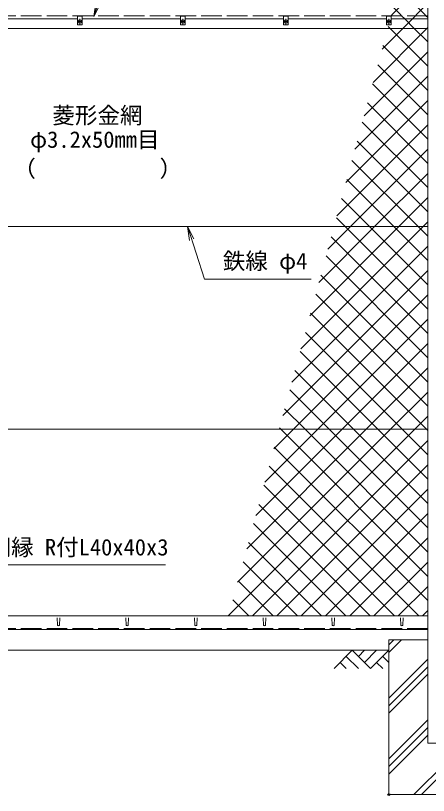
# Model space of a CAD drawing. Units: millimetres, scale not verified. Extents: x -4200 to 4200, y -2970 to 2970.
# Drawn here: x -2622 to -1420, y -659 to 1611 of the extents above; entities that cross this region are included whole.
import ezdxf
from ezdxf.enums import TextEntityAlignment as Align

# ---------------------------------------------------------------- set-up
doc = ezdxf.new("R2010")
doc.units = ezdxf.units.MM
doc.header["$LTSCALE"] = 10
doc.header["$PDMODE"] = 32
doc.header["$PDSIZE"] = 5
doc.linetypes.add('DASHED', pattern=[7.5, 6, -1.5])
doc.linetypes.add('USER1', pattern=[50.8, 31.75, -6.35, 6.35, -6.35])
for name, color, linetype, lineweight in [('0-0_D-STR1', 1, 'Continuous', 18), ('0-1_D-BMK', 2, 'USER1', 13), ('0-3_D-STR3', 3, 'Continuous', 13), ('0-4_D-BGD', 7, 'Continuous', 18), ('0-5_D-STR4', 7, 'Continuous', 18), ('0-6_D-DCR-HCH', 7, 'Continuous', 13), ('0-7_D-STR-TXT', 7, 'Continuous', 13), ('0-8_0', 7, 'Continuous', 18), ('0-B_D-STR2', 7, 'Continuous', 13)]:
    doc.layers.add(name, color=color, linetype=linetype, lineweight=lineweight)
doc.layers.add('0-9_Defpoints', color=7, linetype='Continuous')
doc.styles.add('ＭＳ ゴシック', font='')
doc.styles.get('ＭＳ ゴシック').set_extended_font_data('MS Gothic')

# ---------------------------------------------------------------- blocks, each defined once
blk = doc.blocks.new('_Open')
at = {"layer": '0-8_0'}
blk.add_line((-10, 1.667), (0, 0), dxfattribs=at)
blk.add_lwpolyline([(-10, -1.667), (0, 0), (-10, 0)], dxfattribs=at)

msp = doc.modelspace()

# ---------------------------------------------------------------- linework, layer by layer
at = {"layer": '0-0_D-STR1'}
for p, q in [((-1421.47, -506.02), (-1421.47, 2043.69)), ((-3359.97, 1573.98), (-1421.47, 1573.98)), ((-3359.97, -136.02), (-1421.47, -136.02)), ((-2499.97, -162.89), (-2500.72, -141.39)), ((-2493.97, -162.89), (-2493.22, -141.39)), ((-2299.97, -162.89), (-2300.72, -141.39)), ((-2293.97, -162.89), (-2293.22, -141.39)), ((-2099.97, -162.89), (-2100.72, -141.39)), ((-2093.97, -162.89), (-2093.22, -141.39)), ((-1899.97, -162.89), (-1900.72, -141.39)), ((-1893.97, -162.89), (-1893.22, -141.39)), ((-1699.97, -162.89), (-1700.72, -141.39)), ((-1693.97, -162.89), (-1693.22, -141.39)), ((-1499.97, -162.89), (-1500.72, -141.39)), ((-1493.97, -162.89), (-1493.22, -141.39)), ((-1421.47, -176.02), (-3359.97, -176.02)), ((-1421.47, -506.02), (-1348.47, -506.02))]:
    msp.add_line(p, q, dxfattribs=at)
at = {"layer": '0-0_D-STR1', "linetype": 'DASHED'}
for p, q in [((-1421.47, 1610.98), (-3359.97, 1610.98)), ((-1421.47, -173.02), (-3359.97, -173.02))]:
    msp.add_line(p, q, dxfattribs=at)
at = {"layer": '0-0_D-STR1'}
for centre in [(-2496.97, -161.64), (-2296.97, -161.64), (-2096.97, -161.64), (-1896.97, -161.64), (-1696.97, -161.64), (-1496.97, -161.64)]:
    msp.add_arc(centre, 3.25, 202.61986, 337.38014, dxfattribs=at)
at = {"layer": '0-1_D-BMK'}
for p, q in [((-2442.41, 1593.98), (-2427.53, 1593.98)), ((-2434.97, 1601.42), (-2434.97, 1586.54)), ((-2142.41, 1593.98), (-2127.53, 1593.98)), ((-2134.97, 1601.42), (-2134.97, 1586.54)), ((-1842.41, 1593.98), (-1827.53, 1593.98)), ((-1834.97, 1601.42), (-1834.97, 1586.54)), ((-1542.41, 1593.98), (-1527.53, 1593.98)), ((-1534.97, 1601.42), (-1534.97, 1586.54))]:
    msp.add_line(p, q, dxfattribs=at)
at = {"layer": '0-3_D-STR3'}
for p, q in [((-2441.47, 1601.98), (-2728.47, 1601.98)), ((-2436.8, 1594.37), (-2438.32, 1594.35)), ((-2438.32, 1594.35), (-2438.32, 1593.61)), ((-2438.32, 1594.35), (-2438.32, 1593.61)), ((-2436.8, 1593.59), (-2438.32, 1593.61)), ((-2435.88, 1594.84), (-2436.8, 1594.37)), ((-2435.88, 1593.11), (-2436.8, 1593.59)), ((-2435.86, 1594.86), (-2435.37, 1595.78)), ((-2435.86, 1593.1), (-2435.37, 1592.18)), ((-2435.34, 1597.33), (-2435.37, 1595.78)), ((-2435.37, 1597.33), (-2434.61, 1597.33)), ((-2435.34, 1590.63), (-2435.37, 1592.18)), ((-2435.34, 1590.63), (-2434.61, 1590.63)), ((-2434.61, 1597.33), (-2434.58, 1595.78)), ((-2434.61, 1590.63), (-2434.58, 1592.18)), ((-2434.09, 1594.86), (-2434.58, 1595.78)), ((-2434.09, 1593.1), (-2434.58, 1592.18)), ((-2434.07, 1594.84), (-2433.15, 1594.37)), ((-2434.07, 1593.11), (-2433.15, 1593.59)), ((-2433.15, 1593.59), (-2431.62, 1593.61)), ((-2141.47, 1601.98), (-2428.47, 1601.98)), ((-2136.8, 1594.37), (-2138.32, 1594.35)), ((-2138.32, 1594.35), (-2138.32, 1593.61)), ((-2138.32, 1594.35), (-2138.32, 1593.61)), ((-2136.8, 1593.59), (-2138.32, 1593.61)), ((-2135.88, 1594.84), (-2136.8, 1594.37)), ((-2135.88, 1593.11), (-2136.8, 1593.59)), ((-2135.86, 1594.86), (-2135.37, 1595.78)), ((-2135.86, 1593.1), (-2135.37, 1592.18)), ((-2135.34, 1597.33), (-2135.37, 1595.78)), ((-2135.37, 1597.33), (-2134.61, 1597.33)), ((-2135.34, 1590.63), (-2135.37, 1592.18)), ((-2135.34, 1590.63), (-2134.61, 1590.63)), ((-2134.61, 1597.33), (-2134.58, 1595.78)), ((-2134.61, 1590.63), (-2134.58, 1592.18)), ((-2134.09, 1594.86), (-2134.58, 1595.78)), ((-2134.09, 1593.1), (-2134.58, 1592.18)), ((-2134.07, 1594.84), (-2133.15, 1594.37)), ((-2134.07, 1593.11), (-2133.15, 1593.59)), ((-2133.15, 1593.59), (-2131.62, 1593.61)), ((-1841.47, 1601.98), (-2128.47, 1601.98)), ((-1836.8, 1594.37), (-1838.32, 1594.35)), ((-1838.32, 1594.35), (-1838.32, 1593.61)), ((-1838.32, 1594.35), (-1838.32, 1593.61)), ((-1836.8, 1593.59), (-1838.32, 1593.61)), ((-1835.88, 1594.84), (-1836.8, 1594.37)), ((-1835.88, 1593.11), (-1836.8, 1593.59)), ((-1835.86, 1594.86), (-1835.37, 1595.78)), ((-1835.86, 1593.1), (-1835.37, 1592.18)), ((-1835.34, 1597.33), (-1835.37, 1595.78)), ((-1835.37, 1597.33), (-1834.61, 1597.33)), ((-1835.34, 1590.63), (-1835.37, 1592.18)), ((-1835.34, 1590.63), (-1834.61, 1590.63)), ((-1834.61, 1597.33), (-1834.58, 1595.78)), ((-1834.61, 1590.63), (-1834.58, 1592.18)), ((-1834.09, 1594.86), (-1834.58, 1595.78)), ((-1834.09, 1593.1), (-1834.58, 1592.18)), ((-1834.07, 1594.84), (-1833.15, 1594.37)), ((-1834.07, 1593.11), (-1833.15, 1593.59)), ((-1833.15, 1593.59), (-1831.62, 1593.61)), ((-1541.47, 1601.98), (-1828.47, 1601.98)), ((-1536.8, 1594.37), (-1538.32, 1594.35)), ((-1538.32, 1594.35), (-1538.32, 1593.61)), ((-1538.32, 1594.35), (-1538.32, 1593.61)), ((-1536.8, 1593.59), (-1538.32, 1593.61)), ((-1535.88, 1594.84), (-1536.8, 1594.37)), ((-1535.88, 1593.11), (-1536.8, 1593.59)), ((-1535.86, 1594.86), (-1535.37, 1595.78)), ((-1535.86, 1593.1), (-1535.37, 1592.18)), ((-1535.34, 1597.33), (-1535.37, 1595.78)), ((-1535.37, 1597.33), (-1534.61, 1597.33)), ((-1535.34, 1590.63), (-1535.37, 1592.18)), ((-1535.34, 1590.63), (-1534.61, 1590.63)), ((-1534.61, 1597.33), (-1534.58, 1595.78)), ((-1534.61, 1590.63), (-1534.58, 1592.18)), ((-1534.09, 1594.86), (-1534.58, 1595.78)), ((-1534.09, 1593.1), (-1534.58, 1592.18)), ((-1534.07, 1594.84), (-1533.15, 1594.37)), ((-1534.07, 1593.11), (-1533.15, 1593.59)), ((-1533.15, 1593.59), (-1531.62, 1593.61)), ((-1421.47, 1601.98), (-1528.47, 1601.98)), ((-1421.47, 997.23), (-3359.97, 997.23)), ((-1421.47, 407.23), (-3359.97, 407.23))]:
    msp.add_line(p, q, dxfattribs=at)
for points in [[(-2441.47, 1609.98), (-2428.47, 1609.98), (-2428.47, 1583.98), (-2441.47, 1583.98)], [(-2141.47, 1609.98), (-2128.47, 1609.98), (-2128.47, 1583.98), (-2141.47, 1583.98)], [(-1841.47, 1609.98), (-1828.47, 1609.98), (-1828.47, 1583.98), (-1841.47, 1583.98)], [(-1541.47, 1609.98), (-1528.47, 1609.98), (-1528.47, 1583.98), (-1541.47, 1583.98)]]:
    msp.add_lwpolyline(points, close=True, dxfattribs=at)
for points in [[(-2433.15, 1594.37), (-2431.62, 1594.35), (-2431.62, 1593.61)], [(-2133.15, 1594.37), (-2131.62, 1594.35), (-2131.62, 1593.61)], [(-1833.15, 1594.37), (-1831.62, 1594.35), (-1831.62, 1593.61)], [(-1533.15, 1594.37), (-1531.62, 1594.35), (-1531.62, 1593.61)]]:
    msp.add_lwpolyline(points, dxfattribs=at)
for centre in [(-2434.97, 1593.98), (-2134.97, 1593.98), (-1834.97, 1593.98), (-1534.97, 1593.98)]:
    msp.add_circle(centre, 5.25, dxfattribs=at)
at = {"layer": '0-4_D-BGD'}
msp.add_line((-1534.97, -236.02), (-3234.97, -236.02), dxfattribs=at)
at = {"layer": '0-5_D-STR4'}
for p, q in [((-1534.97, -206.02), (-1534.97, -656.02)), ((-1421.47, -206.02), (-1534.97, -206.02)), ((-1234.97, -656.02), (-1534.97, -656.02))]:
    msp.add_line(p, q, dxfattribs=at)
at = {"layer": '0-6_D-DCR-HCH'}
for p, q in [((-1534.97, -242.81), (-1498.19, -206.02)), ((-1534.97, -220.71), (-1520.29, -206.02)), ((-1641.4, -236.02), (-1694.61, -289.23)), ((-1641.4, -236.02), (-1588.19, -289.23)), ((-1623.66, -253.76), (-1605.92, -236.02)), ((-1605.92, -271.5), (-1570.45, -236.02)), ((-1588.19, -289.23), (-1534.97, -236.02)), ((-1676.87, -271.5), (-1659.05, -289.23)), ((-1659.14, -253.76), (-1623.5, -289.23)), ((-1570.45, -271.5), (-1552.63, -289.23)), ((-1552.71, -253.76), (-1534.97, -271.41)), ((-1534.97, -375.39), (-1421.47, -261.89)), ((-1534.97, -397.48), (-1421.47, -283.98)), ((-1534.97, -419.58), (-1421.47, -306.08)), ((-1462.05, -656.02), (-1234.97, -428.94)), ((-1534.97, -552.16), (-1421.47, -438.66)), ((-1439.96, -656.02), (-1234.97, -451.04)), ((-1534.97, -574.26), (-1421.47, -460.76)), ((-1534.97, -596.36), (-1421.47, -482.86))]:
    msp.add_line(p, q, dxfattribs=at)
at = {"layer": '0-7_D-STR-TXT'}
for points in [[(-1643.31, 1781.87), (-2340.42, 1781.87), (-2393.31, 1610.53)], [(-1760.92, 843.6), (-2072.25, 843.6), (-2120.34, 995.32)], [(-2185.85, 12.85), (-2883.73, 12.85), (-2929.09, -134.11)]]:
    msp.add_lwpolyline(points, dxfattribs=at)
at = {"layer": '0-9_Defpoints'}
msp.add_point((-1534.97, -656.02), dxfattribs=at)
at = {"layer": '0-B_D-STR2'}
for p, q in [((-1421.47, 1393.25), (-1551.97, 1523.75)), ((-1607.24, 1319.82), (-1421.47, 1505.58)), ((-1421.47, 1322.54), (-1567.05, 1468.12)), ((-1633.53, 1222.82), (-1421.47, 1434.87)), ((-1421.47, 1251.83), (-1582.13, 1412.48)), ((-1659.82, 1125.82), (-1421.47, 1364.16)), ((-1421.47, 1181.12), (-1597.2, 1356.85)), ((-1421.47, 1110.41), (-1612.28, 1301.22)), ((-1686.11, 1028.82), (-1421.47, 1293.45)), ((-1421.47, 1039.7), (-1627.36, 1245.58)), ((-1646.98, 997.23), (-1421.47, 1222.74)), ((-1449.72, 997.23), (-1642.44, 1189.95)), ((-1576.27, 997.23), (-1421.47, 1152.03)), ((-1520.43, 997.23), (-1657.51, 1134.32)), ((-1591.14, 997.23), (-1672.59, 1078.68)), ((-1505.56, 997.23), (-1421.47, 1081.32)), ((-1661.85, 997.23), (-1687.67, 1023.05)), ((-1434.85, 997.23), (-1421.47, 1010.61)), ((-1791.26, 640.82), (-1434.85, 997.23)), ((-1764.97, 737.82), (-1505.56, 997.23)), ((-1738.69, 834.82), (-1576.27, 997.23)), ((-1712.4, 931.82), (-1646.98, 997.23)), ((-1421.47, 756.86), (-1661.85, 997.23)), ((-1421.47, 827.57), (-1591.14, 997.23)), ((-1421.47, 898.28), (-1520.43, 997.23)), ((-1421.47, 968.99), (-1449.72, 997.23)), ((-1421.47, 686.15), (-1702.75, 967.42)), ((-1817.55, 543.82), (-1421.47, 939.9)), ((-1421.47, 615.44), (-1717.83, 911.79)), ((-1843.84, 446.82), (-1421.47, 869.19)), ((-1421.47, 544.72), (-1732.9, 856.15)), ((-1812.72, 407.23), (-1421.47, 798.47)), ((-1421.47, 474.01), (-1747.98, 800.52)), ((-1425.4, 407.23), (-1763.06, 744.89)), ((-1742.01, 407.23), (-1421.47, 727.76)), ((-1496.11, 407.23), (-1778.14, 689.25)), ((-1671.3, 407.23), (-1421.47, 657.05)), ((-1566.82, 407.23), (-1793.21, 633.62)), ((-1637.53, 407.23), (-1808.29, 577.99)), ((-1600.59, 407.23), (-1421.47, 586.34)), ((-1708.24, 407.23), (-1823.37, 522.36)), ((-1529.88, 407.23), (-1421.47, 515.63)), ((-1778.95, 407.23), (-1838.45, 466.72)), ((-1459.17, 407.23), (-1421.47, 444.92)), ((-1849.66, 407.23), (-1853.52, 411.09)), ((-2001.58, -135.18), (-1459.17, 407.23)), ((-1975.29, -38.18), (-1529.88, 407.23)), ((-1949, 58.82), (-1600.59, 407.23)), ((-1922.71, 155.82), (-1671.3, 407.23)), ((-1896.42, 252.82), (-1742.01, 407.23)), ((-1870.13, 349.82), (-1812.72, 407.23)), ((-1421.47, -20.96), (-1849.66, 407.23)), ((-1421.47, 49.75), (-1778.95, 407.23)), ((-1421.47, 120.46), (-1708.24, 407.23)), ((-1421.47, 191.17), (-1637.53, 407.23)), ((-1421.47, 261.88), (-1566.82, 407.23)), ((-1421.47, 332.59), (-1496.11, 407.23)), ((-1421.47, 403.3), (-1425.4, 407.23)), ((-1931.71, -136.02), (-1421.47, 374.21)), ((-1421.47, -91.67), (-1868.6, 355.46)), ((-1447.84, -136.02), (-1883.68, 299.82)), ((-1861, -136.02), (-1421.47, 303.5)), ((-1518.55, -136.02), (-1898.76, 244.19)), ((-1790.28, -136.02), (-1421.47, 232.79)), ((-1589.26, -136.02), (-1913.84, 188.56)), ((-1719.57, -136.02), (-1421.47, 162.08)), ((-1659.97, -136.02), (-1928.91, 132.93)), ((-1648.86, -136.02), (-1421.47, 91.37)), ((-1730.68, -136.02), (-1943.99, 77.29)), ((-1801.39, -136.02), (-1959.07, 21.66)), ((-1578.15, -136.02), (-1421.47, 20.66)), ((-1872.1, -136.02), (-1974.15, -33.97)), ((-1507.44, -136.02), (-1421.47, -50.05)), ((-1942.81, -136.02), (-1989.22, -89.61)), ((-1436.73, -136.02), (-1421.47, -120.76))]:
    msp.add_line(p, q, dxfattribs=at)
for points in [[(-1528.37, 1610.82), (-1528.21, 1610.98), (-1525.21, 1613.98), (-1421.47, 1717.71)], [(-1421.47, 1605.38), (-1427.07, 1610.98), (-1430.07, 1613.98), (-1506.74, 1690.65)], [(-1554.66, 1513.82), (-1494.5, 1573.98), (-1466.5, 1601.98), (-1457.5, 1610.98), (-1454.5, 1613.98), (-1421.47, 1647)], [(-1421.47, 1534.67), (-1460.78, 1573.98), (-1488.78, 1601.98), (-1497.78, 1610.98), (-1500.78, 1613.98), (-1521.81, 1635.01)], [(-1580.95, 1416.82), (-1423.79, 1573.98), (-1421.47, 1576.29)], [(-1421.47, 1463.96), (-1531.49, 1573.98), (-1536.89, 1579.38)]]:
    msp.add_lwpolyline(points, dxfattribs=at)

# ---------------------------------------------------------------- block references
at = {"layer": '0-7_D-STR-TXT', "xscale": 4, "yscale": 4}
for p, rotation in [((-2393.9, 1608.62), 252.84683), ((-2120.95, 997.23), 107.58773)]:
    msp.add_blockref('_Open', p, dxfattribs=dict(at, rotation=rotation))

# ---------------------------------------------------------------- texts
at = {"layer": '0-7_D-STR-TXT', "style": 'ＭＳ ゴシック'}
for s, p in [('菱形金網', (-2514.92, 1282.46)), ('φ3.2x50mm目', (-2579.9, 1212.02)), ('（\u3000\u3000   \u3000\u3000）', (-2628.63, 1127.55)), ('鉄線 φ4', (-2018.53, 858.47)), ('爪付胴縁 R付L40x40x3', (-2831.79, 25.43))]:
    msp.add_text(s, height=48.09, dxfattribs=at).set_placement(p, align=Align.BOTTOM_LEFT)

doc.saveas('drawing.dxf')
